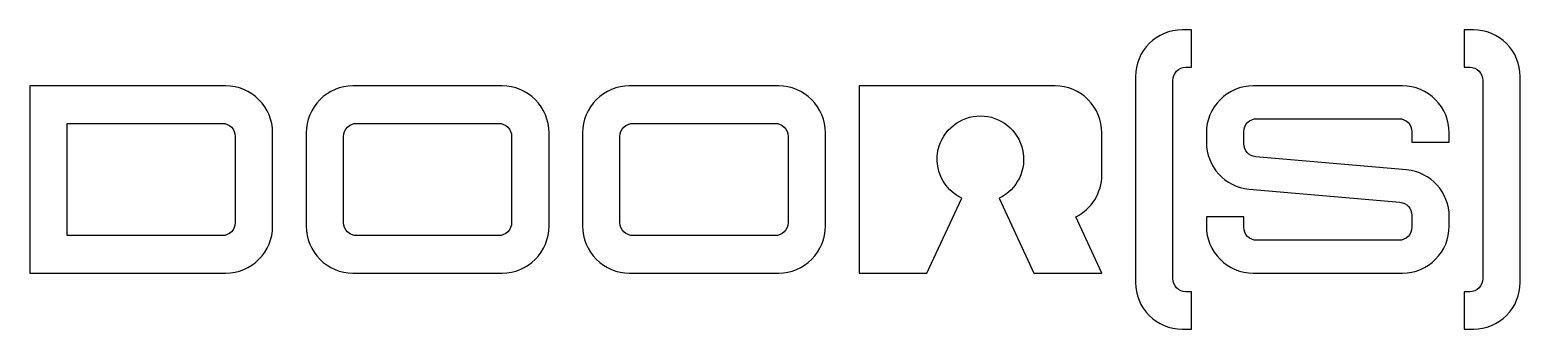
# Model space of a CAD drawing. Header units: millimetres. Extents: x 0 to 798, y -130 to 30.
import ezdxf

# ---------------------------------------------------------------- set-up
doc = ezdxf.new("R2010")
doc.units = ezdxf.units.MM
doc.layers.get('0').update_dxf_attribs({"linetype": 'CONTINUOUS'})

msp = doc.modelspace()

# ---------------------------------------------------------------- linework, layer by layer
for points in [[(619, 10), (622, 10), (622, 30), (617, 30, 0.414214), (592, 5), (592, -105, 0.414214), (617, -130), (622, -130), (622, -110), (619, -110, -0.414214), (612, -103), (612, 3, -0.414214)], [(798, 5, 0.414214), (773, 30), (768, 30), (768, 10), (771, 10, -0.414214), (778, 3), (778, -103, -0.414214), (771, -110), (768, -110), (768, -130), (773, -130, 0.414214), (798, -105)], [(130, -25, 0.414214), (105, 0), (0, 0), (0, -100), (105, -100, 0.414214), (130, -75)], [(278, -25, 0.414214), (253, 0), (173, 0, 0.414214), (148, -25), (148, -75, 0.414214), (173, -100), (253, -100, 0.414214), (278, -75)], [(401, -100, 0.414214), (426, -75), (426, -25, 0.414214), (401, 0), (321, 0, 0.414214), (296, -25), (296, -75, 0.414214), (321, -100)], [(560.01, -70, 0.286125), (574, -47.56), (574, -25, 0.414214), (549, 0), (444, 0), (444, -100), (480.35, -100), (499, -60, -4.4), (519, -60), (537.65, -100), (574, -100)], [(760, -25, 0.414214), (735, 0), (655, 0, 0.414214), (630, -25), (630, -30.19, 0.388879), (652.82, -55.09), (733.61, -62.16, -0.388879), (740, -69.13), (740, -75.5, -0.414214), (733, -82.5), (657, -82.5, -0.414214), (650, -75.5), (650, -70), (630, -70), (630, -75, 0.414214), (655, -100), (735, -100, 0.414214), (760, -75), (760, -69.81, 0.388879), (737.18, -44.91), (656.39, -37.84, -0.388879), (650, -30.87), (650, -24.5, -0.414214), (657, -17.5), (733, -17.5, -0.414214), (740, -24.5), (740, -30), (760, -30)], [(110, -27), (110, -73, -0.414214), (103, -80), (20, -80), (20, -20), (103, -20, -0.414214)], [(251, -80), (175, -80, -0.414214), (168, -73), (168, -27, -0.414214), (175, -20), (251, -20, -0.414214), (258, -27), (258, -73, -0.414214)], [(323, -20), (399, -20, -0.414214), (406, -27), (406, -73, -0.414214), (399, -80), (323, -80, -0.414214), (316, -73), (316, -27, -0.414214)]]:
    msp.add_lwpolyline(points, format="xyb", close=True)

doc.saveas('drawing.dxf')
